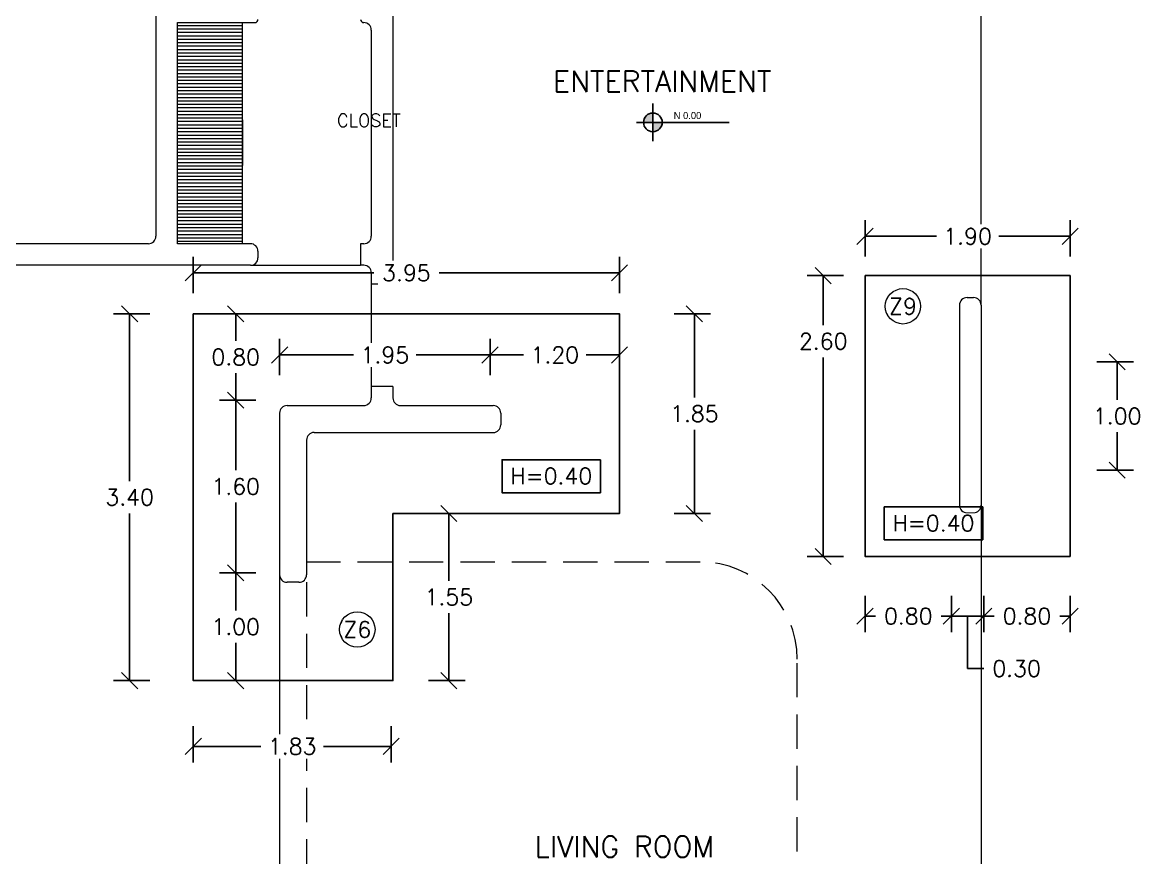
# Model space of a CAD drawing. Header units: metres. Extents: x -25 to 234, y -25 to 53.
# Drawn here: x 105.7 to 116.1, y 38.45 to 46.2 of the extents above; entities that cross this region are included whole.
import ezdxf

# ---------------------------------------------------------------- set-up
doc = ezdxf.new("R2010")
doc.units = ezdxf.units.M
doc.header["$LTSCALE"] = 0.1
doc.header["$MEASUREMENT"] = 0
doc.header["$PDMODE"] = 66
doc.linetypes.add('CONTINUA', pattern=[0])
doc.linetypes.add('HIDDEN2', pattern=[4.7625, 3.175, -1.5875])
for name, color, linetype, lineweight in [('0-S-GRID-IDEN', 1, 'Continuous', 9), ('A-WALL', 7, 'Continuous', 5), ('closets', 253, 'Continuous', 0), ('piso', 253, 'Continuous', 0), ('puertas', 42, 'Continuous', 0)]:
    doc.layers.add(name, color=color, linetype=linetype, lineweight=lineweight)
for name, color, linetype in [('001-DIMTEXTO', 4, 'Continuous'), ('DIMENSIONES', 7, 'Continuous'), ('DIMTEXTO', 4, 'Continuous'), ('TEXTOS', 4, 'Continuous'), ('ZAPATAS', 6, 'Continuous')]:
    doc.layers.add(name, color=color, linetype=linetype)
doc.layers.add('Techos 1', color=7, linetype='HIDDEN2', lineweight=9, true_color=0x42391a)
doc.styles.add('ESC100-2mm', font='arial.ttf', dxfattribs={"height": 0.15})
doc.styles.add('SMPLEX', font='simplex.shx')
doc.styles.get("Standard").update_dxf_attribs({"font": 'arial.ttf'})
doc.dimstyles.new('DIM-75', dxfattribs={"dimscale": 0.75, "dimtxt": 0.2, "dimasz": 0.2, "dimexe": 0.2, "dimexo": 0.2, "dimgap": 0.1, "dimtad": 0, "dimtih": 1, "dimtoh": 1, "dimzin": 0, "dimdsep": 46, "dimtxsty": 'SMPLEX', "dimblk1": 'OBLIQUE', "dimblk2": 'OBLIQUE', "dimsah": 1, "dimcen": 0.2, "dimclrd": 4, "dimclre": 4, "dimclrt": 4, "dimadec": 0, "dimazin": 0, "dimtfac": 1, "dimtmove": 1, "dimatfit": 3, "dimldrblk": 'OPEN30', "dimfxl": 0.25, "dimfxlon": 1, "dimtfill": 1, "dimtolj": 1, "dimtzin": 0, "dimarcsym": 0})

# ---------------------------------------------------------------- blocks, each defined once
blk = doc.blocks.new('PL MUEBLES 1N NASAS 09')
at = {"layer": 'closets', "transparency": 33554687}
h = blk.add_hatch(dxfattribs=at)
h.set_pattern_fill('LINE', color=4, scale=0.01, angle=180)
h.set_pattern_definition([(180, (-274.71132, -2770.976447), (-4e-18, -0.03175), [])])
h.paths.add_polyline_path([(61.438, 50.698), (61.435, 48.648), (62.035, 48.648), (62.035, 50.698)])
at = {"layer": 'TEXTOS', "transparency": 33554534}
h = blk.add_hatch(color=4, dxfattribs=at)
h.dxf.hatch_style = 1
h.paths.add_polyline_path([(65.839, 49.86, 0.414214), (65.753, 49.773), (65.839, 49.773)])
h.paths.add_polyline_path([(65.926, 49.773), (65.839, 49.773), (65.839, 49.687, 0.414214)])
at = {"layer": 'A-WALL', "color": 4}
for p, q in [((61.234, 52.678), (61.234, 48.718)), ((63.43, 52.678), (63.43, 48.273)), ((61.433, 50.698), (62.15, 50.698)), ((61.433, 48.648), (61.433, 50.698)), ((63.16, 50.698), (63.16, 50.698)), ((63.23, 50.628), (63.23, 48.718)), ((61.164, 48.648), (58.347, 48.648)), ((62.11, 48.648), (61.433, 48.648)), ((63.16, 48.648), (63.13, 48.648)), ((63.13, 48.648), (63.13, 48.448)), ((62.18, 48.578), (62.18, 48.518)), ((62.11, 48.448), (58.347, 48.448)), ((63.16, 48.448), (63.13, 48.448)), ((63.23, 48.378), (63.23, 48.273)), ((63.43, 48.273), (63.23, 48.273)), ((68.75, 48.148), (68.81, 48.148)), ((68.68, 48.078), (68.68, 46.224)), ((68.88, 48.078), (68.88, 46.898)), ((63.23, 47.323), (63.23, 47.218)), ((63.43, 47.323), (63.23, 47.323)), ((63.43, 47.323), (63.43, 47.218)), ((62.45, 47.148), (63.16, 47.148)), ((63.5, 47.148), (64.36, 47.148)), ((62.38, 47.078), (62.38, 45.579)), ((64.43, 47.078), (64.43, 46.968)), ((62.7, 46.898), (64.36, 46.898)), ((68.88, 46.898), (68.88, 46.224)), ((62.63, 46.828), (62.63, 45.579)), ((62.56, 45.509), (62.45, 45.509))]:
    blk.add_line(p, q, dxfattribs=at)
at = {"layer": 'A-WALL', "color": 4, "transparency": 33554684}
blk.add_line((68.75, 46.154), (68.81, 46.154), dxfattribs=at)
at = {"layer": 'A-WALL', "color": 4}
for centre, radius, start, end in [((62.15, 50.728), 0.03, 270, 0), ((63.16, 50.728), 0.03, 180, 270), ((63.16, 50.628), 0.07, 0, 90), ((61.164, 48.718), 0.07, 270, 0), ((63.16, 48.718), 0.07, 270, 0), ((62.11, 48.578), 0.07, 0, 90), ((62.11, 48.518), 0.07, 270, 0), ((63.16, 48.378), 0.07, 0, 90), ((68.75, 48.078), 0.07, 90, 180), ((68.81, 48.078), 0.07, 0, 90), ((62.45, 47.078), 0.07, 90, 180), ((63.16, 47.218), 0.07, 270, 360), ((63.5, 47.218), 0.07, 180, 270), ((64.36, 47.078), 0.07, 0, 90), ((64.36, 46.968), 0.07, 270, 0), ((62.7, 46.828), 0.07, 90, 180), ((68.75, 46.224), 0.07, 180, 270), ((68.81, 46.224), 0.07, 270, 0), ((62.45, 45.579), 0.07, 180, 270), ((62.56, 45.579), 0.07, 270, 0)]:
    blk.add_arc(centre, radius, start, end, dxfattribs=at)
at = {"layer": 'closets', "color": 4, "transparency": 33554687}
blk.add_line((62.035, 48.648), (62.035, 50.698), dxfattribs=at)
at = {"layer": 'piso', "color": 4, "transparency": 33554687}
blk.add_line((68.88, 48.078), (68.88, 51.818), dxfattribs=at)
at = {"layer": 'piso', "color": 4}
for p, q in [((62.11, 48.448), (63.13, 48.448)), ((63.23, 48.273), (63.23, 47.323)), ((68.88, 46.224), (68.88, 39.754)), ((62.38, 45.579), (62.38, 40.339))]:
    blk.add_line(p, q, dxfattribs=at)
at = {"layer": 'puertas', "color": 4}
blk.add_line((62.035, 49.798), (62.035, 49.373), dxfattribs=at)
at = {"layer": 'Techos 1', "color": 4}
for p, q in [((62.627, 45.698), (66.277, 45.698)), ((62.63, 45.509), (62.63, 40.409)), ((67.177, 41.109), (67.177, 44.798))]:
    blk.add_line(p, q, dxfattribs=at)
blk.add_arc((66.277, 44.798), 0.9, 360, 90, dxfattribs=at)
at = {"layer": 'TEXTOS', "color": 4}
for p, q in [((65.839, 49.947), (65.839, 49.599)), ((65.686, 49.773), (66.546, 49.773))]:
    blk.add_line(p, q, dxfattribs=at)
blk.add_circle((65.839, 49.773), 0.0865, dxfattribs=at)
at = {"layer": 'TEXTOS', "color": 4, "width": 3.40488}
for s, insert, char_height, attachment_point in [('{\\Fromans|c0; ENTERTAINMENT}', (64.78, 50.055), 0.195, 7), ('{\\Fromans|c0;\\H0.8x;CLOSET\\H1.25x; }', (63.503, 49.731), 0.15, 9), ('{\\Fromans|c0; LIVING ROOM}', (64.609, 42.961), 0.195, 7)]:
    blk.add_mtext(s, dxfattribs=dict(at, insert=insert, char_height=char_height, attachment_point=attachment_point))
at = {"layer": 'TEXTOS', "color": 4, "insert": (66.032, 49.869), "char_height": 0.065, "attachment_point": 1, "style": 'ESC100-2mm'}
blk.add_mtext_dynamic_manual_height_columns('{\\Ftxt|c0;N 0.00}', width=2.21694, gutter_width=0.5, heights=[0], dxfattribs=at)
blk = doc.blocks.new('_Oblique')
at = {"color": 0, "linetype": 'ByBlock', "lineweight": -2}
blk.add_line((-0.5, -0.5), (0.5, 0.5), dxfattribs=at)
blk = doc.blocks.new('*D990')
at = {"layer": 'Defpoints', "color": 0, "linetype": 'CONTINUA', "transparency": 16777216}
for p in [(122.024, -7.401), (123.26, -7.401), (122.024, -8.405)]:
    blk.add_point(p, dxfattribs=at)
at = {"layer": 'DIMENSIONES', "color": 4, "linetype": 'CONTINUA', "lineweight": -2, "transparency": 16777216}
for p, q in [((123.073, -7.401), (123.41, -7.401)), ((123.26, -7.401), (123.26, -7.753)), ((123.26, -8.405), (123.26, -8.053)), ((123.073, -8.405), (123.41, -8.405))]:
    blk.add_line(p, q, dxfattribs=at)
at = {"layer": 'DIMENSIONES', "color": 4, "linetype": 'CONTINUA', "lineweight": -2, "transparency": 16777216, "xscale": 0.15, "yscale": 0.15, "zscale": 0.15}
for p, rotation in [((123.26, -7.401), 90), ((123.26, -8.405), 270)]:
    blk.add_blockref('_Oblique', p, dxfattribs=dict(at, rotation=rotation))
at = {"layer": 'DIMENSIONES', "color": 4, "linetype": 'CONTINUA', "transparency": 16777216, "insert": (123.26, -7.903), "char_height": 0.15, "attachment_point": 5, "style": 'SMPLEX', "bg_fill": 3, "box_fill_scale": 1.25, "bg_fill_color": 256, "bg_fill_true_color": 13158600, "bg_fill_transparency": 0}
blk.add_mtext('\\A1;1.00', dxfattribs=at)
blk = doc.blocks.new('_Open30')
at = {"layer": 'DIMTEXTO', "color": 0, "lineweight": -2}
for p, q in [((-1, 0.268), (0, 0)), ((0, 0), (-1, -0.268)), ((0, 0), (-1, 0))]:
    blk.add_line(p, q, dxfattribs=at)
blk = doc.blocks.new('*D838')
at = {"layer": 'Defpoints', "color": 0, "linetype": 'CONTINUA', "transparency": 16777216}
for p in [(114.109, -6.956), (114.699, -6.956), (114.699, -10.356)]:
    blk.add_point(p, dxfattribs=at)
at = {"layer": 'DIMENSIONES', "color": 4, "linetype": 'CONTINUA', "lineweight": -2, "transparency": 16777216}
for p, q in [((114.296, -6.956), (113.959, -6.956)), ((114.109, -6.956), (114.109, -8.506)), ((114.109, -10.356), (114.109, -8.806)), ((114.296, -10.356), (113.959, -10.356))]:
    blk.add_line(p, q, dxfattribs=at)
at = {"layer": 'DIMENSIONES', "color": 4, "linetype": 'CONTINUA', "lineweight": -2, "transparency": 16777216, "xscale": 0.15, "yscale": 0.15, "zscale": 0.15}
for p, rotation in [((114.109, -6.956), 90), ((114.109, -10.356), 270)]:
    blk.add_blockref('_Oblique', p, dxfattribs=dict(at, rotation=rotation))
at = {"layer": 'DIMENSIONES', "color": 4, "linetype": 'CONTINUA', "transparency": 16777216, "insert": (114.109, -8.656), "char_height": 0.15, "attachment_point": 5, "style": 'SMPLEX', "bg_fill": 3, "box_fill_scale": 1.25, "bg_fill_color": 256, "bg_fill_true_color": 13158600, "bg_fill_transparency": 0}
blk.add_mtext('\\A1;3.40', dxfattribs=at)
blk = doc.blocks.new('*D839')
at = {"layer": 'Defpoints', "color": 0, "linetype": 'CONTINUA', "transparency": 16777216}
for p in [(115.092, -7.756), (115.499, -7.756), (115.499, -9.356)]:
    blk.add_point(p, dxfattribs=at)
at = {"layer": 'DIMENSIONES', "color": 4, "linetype": 'CONTINUA', "lineweight": -2, "transparency": 16777216}
for p, q in [((115.279, -7.756), (114.942, -7.756)), ((115.092, -7.756), (115.092, -8.406)), ((115.092, -9.356), (115.092, -8.706)), ((115.279, -9.356), (114.942, -9.356))]:
    blk.add_line(p, q, dxfattribs=at)
at = {"layer": 'DIMENSIONES', "color": 4, "linetype": 'CONTINUA', "lineweight": -2, "transparency": 16777216, "xscale": 0.15, "yscale": 0.15, "zscale": 0.15}
for p, rotation in [((115.092, -7.756), 90), ((115.092, -9.356), 270)]:
    blk.add_blockref('_Oblique', p, dxfattribs=dict(at, rotation=rotation))
at = {"layer": 'DIMENSIONES', "color": 4, "linetype": 'CONTINUA', "transparency": 16777216, "insert": (115.092, -8.556), "char_height": 0.15, "attachment_point": 5, "style": 'SMPLEX', "bg_fill": 3, "box_fill_scale": 1.25, "bg_fill_color": 256, "bg_fill_true_color": 13158600, "bg_fill_transparency": 0}
blk.add_mtext('\\A1;1.60', dxfattribs=at)
blk = doc.blocks.new('*D840')
at = {"layer": 'Defpoints', "color": 0, "linetype": 'CONTINUA', "transparency": 16777216}
for p in [(114.699, -10.356), (116.532, -10.356), (116.532, -10.966)]:
    blk.add_point(p, dxfattribs=at)
at = {"layer": 'DIMENSIONES', "color": 4, "linetype": 'CONTINUA', "lineweight": -2, "transparency": 16777216}
for p, q in [((114.699, -10.779), (114.699, -11.116)), ((116.532, -10.779), (116.532, -11.116)), ((114.699, -10.966), (115.326, -10.966)), ((116.532, -10.966), (115.905, -10.966))]:
    blk.add_line(p, q, dxfattribs=at)
at = {"layer": 'DIMENSIONES', "color": 4, "linetype": 'CONTINUA', "lineweight": -2, "transparency": 16777216, "xscale": 0.15, "yscale": 0.15, "zscale": 0.15, "rotation": 180}
blk.add_blockref('_Oblique', (114.699, -10.966), dxfattribs=at)
at = {"layer": 'DIMENSIONES', "color": 4, "linetype": 'CONTINUA', "lineweight": -2, "transparency": 16777216, "xscale": 0.15, "yscale": 0.15, "zscale": 0.15}
blk.add_blockref('_Oblique', (116.532, -10.966), dxfattribs=at)
at = {"layer": 'DIMENSIONES', "color": 4, "linetype": 'CONTINUA', "transparency": 16777216, "insert": (115.615, -10.966), "char_height": 0.15, "attachment_point": 5, "style": 'SMPLEX', "bg_fill": 3, "box_fill_scale": 1.25, "bg_fill_color": 256, "bg_fill_true_color": 13158600, "bg_fill_transparency": 0}
blk.add_mtext('\\A1;1.83', dxfattribs=at)
blk = doc.blocks.new('*D841')
at = {"layer": 'Defpoints', "color": 0, "linetype": 'CONTINUA', "transparency": 16777216}
for p in [(116.532, -8.806), (117.067, -8.806), (116.532, -10.356)]:
    blk.add_point(p, dxfattribs=at)
at = {"layer": 'DIMENSIONES', "color": 4, "linetype": 'CONTINUA', "lineweight": -2, "transparency": 16777216}
for p, q in [((116.88, -8.806), (117.217, -8.806)), ((117.067, -8.806), (117.067, -9.431)), ((117.067, -10.356), (117.067, -9.731)), ((116.88, -10.356), (117.217, -10.356))]:
    blk.add_line(p, q, dxfattribs=at)
at = {"layer": 'DIMENSIONES', "color": 4, "linetype": 'CONTINUA', "lineweight": -2, "transparency": 16777216, "xscale": 0.15, "yscale": 0.15, "zscale": 0.15}
for p, rotation in [((117.067, -8.806), 90), ((117.067, -10.356), 270)]:
    blk.add_blockref('_Oblique', p, dxfattribs=dict(at, rotation=rotation))
at = {"layer": 'DIMENSIONES', "color": 4, "linetype": 'CONTINUA', "transparency": 16777216, "insert": (117.067, -9.581), "char_height": 0.15, "attachment_point": 5, "style": 'SMPLEX', "bg_fill": 3, "box_fill_scale": 1.25, "bg_fill_color": 256, "bg_fill_true_color": 13158600, "bg_fill_transparency": 0}
blk.add_mtext('\\A1;1.55', dxfattribs=at)
blk = doc.blocks.new('*D842')
at = {"layer": 'Defpoints', "color": 0, "linetype": 'CONTINUA', "transparency": 16777216}
for p in [(118.649, -6.576), (114.699, -6.956), (118.649, -6.956)]:
    blk.add_point(p, dxfattribs=at)
at = {"layer": 'DIMENSIONES', "color": 4, "linetype": 'CONTINUA', "lineweight": -2, "transparency": 16777216}
for p, q in [((114.699, -6.763), (114.699, -6.426)), ((118.649, -6.763), (118.649, -6.426)), ((114.699, -6.576), (116.371, -6.576)), ((118.649, -6.576), (116.978, -6.576))]:
    blk.add_line(p, q, dxfattribs=at)
at = {"layer": 'DIMENSIONES', "color": 4, "linetype": 'CONTINUA', "lineweight": -2, "transparency": 16777216, "xscale": 0.15, "yscale": 0.15, "zscale": 0.15, "rotation": 180}
blk.add_blockref('_Oblique', (114.699, -6.576), dxfattribs=at)
at = {"layer": 'DIMENSIONES', "color": 4, "linetype": 'CONTINUA', "lineweight": -2, "transparency": 16777216, "xscale": 0.15, "yscale": 0.15, "zscale": 0.15}
blk.add_blockref('_Oblique', (118.649, -6.576), dxfattribs=at)
at = {"layer": 'DIMENSIONES', "color": 4, "linetype": 'CONTINUA', "transparency": 16777216, "insert": (116.674, -6.576), "char_height": 0.15, "attachment_point": 5, "style": 'SMPLEX', "bg_fill": 3, "box_fill_scale": 1.25, "bg_fill_color": 256, "bg_fill_true_color": 13158600, "bg_fill_transparency": 0}
blk.add_mtext('\\A1;3.95', dxfattribs=at)
blk = doc.blocks.new('*D843')
at = {"layer": 'Defpoints', "color": 0, "linetype": 'CONTINUA', "transparency": 16777216}
for p in [(118.649, -6.956), (119.342, -6.956), (118.649, -8.806)]:
    blk.add_point(p, dxfattribs=at)
at = {"layer": 'DIMENSIONES', "color": 4, "linetype": 'CONTINUA', "lineweight": -2, "transparency": 16777216}
for p, q in [((119.155, -6.956), (119.492, -6.956)), ((119.342, -6.956), (119.342, -7.731)), ((119.342, -8.806), (119.342, -8.031)), ((119.155, -8.806), (119.492, -8.806))]:
    blk.add_line(p, q, dxfattribs=at)
at = {"layer": 'DIMENSIONES', "color": 4, "linetype": 'CONTINUA', "lineweight": -2, "transparency": 16777216, "xscale": 0.15, "yscale": 0.15, "zscale": 0.15}
for p, rotation in [((119.342, -6.956), 90), ((119.342, -8.806), 270)]:
    blk.add_blockref('_Oblique', p, dxfattribs=dict(at, rotation=rotation))
at = {"layer": 'DIMENSIONES', "color": 4, "linetype": 'CONTINUA', "transparency": 16777216, "insert": (119.342, -7.881), "char_height": 0.15, "attachment_point": 5, "style": 'SMPLEX', "bg_fill": 3, "box_fill_scale": 1.25, "bg_fill_color": 256, "bg_fill_true_color": 13158600, "bg_fill_transparency": 0}
blk.add_mtext('\\A1;1.85', dxfattribs=at)
blk = doc.blocks.new('*D844')
at = {"layer": 'Defpoints', "color": 0, "linetype": 'CONTINUA', "transparency": 16777216}
for p in [(122.824, -6.237), (120.924, -6.601), (122.824, -6.601)]:
    blk.add_point(p, dxfattribs=at)
at = {"layer": 'DIMENSIONES', "color": 4, "linetype": 'CONTINUA', "lineweight": -2, "transparency": 16777216}
for p, q in [((120.924, -6.424), (120.924, -6.087)), ((122.824, -6.424), (122.824, -6.087)), ((120.924, -6.237), (121.585, -6.237)), ((122.824, -6.237), (122.163, -6.237))]:
    blk.add_line(p, q, dxfattribs=at)
at = {"layer": 'DIMENSIONES', "color": 4, "linetype": 'CONTINUA', "lineweight": -2, "transparency": 16777216, "xscale": 0.15, "yscale": 0.15, "zscale": 0.15, "rotation": 180}
blk.add_blockref('_Oblique', (120.924, -6.237), dxfattribs=at)
at = {"layer": 'DIMENSIONES', "color": 4, "linetype": 'CONTINUA', "lineweight": -2, "transparency": 16777216, "xscale": 0.15, "yscale": 0.15, "zscale": 0.15}
blk.add_blockref('_Oblique', (122.824, -6.237), dxfattribs=at)
at = {"layer": 'DIMENSIONES', "color": 4, "linetype": 'CONTINUA', "transparency": 16777216, "insert": (121.874, -6.237), "char_height": 0.15, "attachment_point": 5, "style": 'SMPLEX', "bg_fill": 3, "box_fill_scale": 1.25, "bg_fill_color": 256, "bg_fill_true_color": 13158600, "bg_fill_transparency": 0}
blk.add_mtext('\\A1;1.90', dxfattribs=at)
blk = doc.blocks.new('*D845')
at = {"layer": 'Defpoints', "color": 0, "linetype": 'CONTINUA', "transparency": 16777216}
for p in [(120.924, -6.601), (120.536, -9.205), (120.924, -9.205)]:
    blk.add_point(p, dxfattribs=at)
at = {"layer": 'DIMENSIONES', "color": 4, "linetype": 'CONTINUA', "lineweight": -2, "transparency": 16777216}
for p, q in [((120.724, -6.601), (120.386, -6.601)), ((120.536, -6.601), (120.536, -7.06)), ((120.536, -9.205), (120.536, -7.36)), ((120.724, -9.205), (120.386, -9.205))]:
    blk.add_line(p, q, dxfattribs=at)
at = {"layer": 'DIMENSIONES', "color": 4, "linetype": 'CONTINUA', "lineweight": -2, "transparency": 16777216, "xscale": 0.15, "yscale": 0.15, "zscale": 0.15}
for p, rotation in [((120.536, -6.601), 90), ((120.536, -9.205), 270)]:
    blk.add_blockref('_Oblique', p, dxfattribs=dict(at, rotation=rotation))
at = {"layer": 'DIMENSIONES', "color": 4, "linetype": 'CONTINUA', "transparency": 16777216, "insert": (120.536, -7.21), "char_height": 0.15, "attachment_point": 5, "style": 'SMPLEX', "bg_fill": 3, "box_fill_scale": 1.25, "bg_fill_color": 256, "bg_fill_true_color": 13158600, "bg_fill_transparency": 0}
blk.add_mtext('\\A1;2.60', dxfattribs=at)
blk = doc.blocks.new('*D904')
at = {"layer": 'Defpoints', "color": 0, "linetype": 'CONTINUA', "transparency": 16777216}
for p in [(115.499, -9.356), (115.092, -10.356), (115.499, -10.356)]:
    blk.add_point(p, dxfattribs=at)
at = {"layer": 'DIMENSIONES', "color": 4, "linetype": 'CONTINUA', "lineweight": -2, "transparency": 16777216}
for p, q in [((115.279, -9.356), (114.942, -9.356)), ((115.092, -9.356), (115.092, -9.706)), ((115.092, -10.356), (115.092, -10.006)), ((115.279, -10.356), (114.942, -10.356))]:
    blk.add_line(p, q, dxfattribs=at)
at = {"layer": 'DIMENSIONES', "color": 4, "linetype": 'CONTINUA', "lineweight": -2, "transparency": 16777216, "xscale": 0.15, "yscale": 0.15, "zscale": 0.15}
for p, rotation in [((115.092, -9.356), 90), ((115.092, -10.356), 270)]:
    blk.add_blockref('_Oblique', p, dxfattribs=dict(at, rotation=rotation))
at = {"layer": 'DIMENSIONES', "color": 4, "linetype": 'CONTINUA', "transparency": 16777216, "insert": (115.092, -9.856), "char_height": 0.15, "attachment_point": 5, "style": 'SMPLEX', "bg_fill": 3, "box_fill_scale": 1.25, "bg_fill_color": 256, "bg_fill_true_color": 13158600, "bg_fill_transparency": 0}
blk.add_mtext('\\A1;1.00', dxfattribs=at)
blk = doc.blocks.new('*D905')
at = {"layer": 'Defpoints', "color": 0, "linetype": 'CONTINUA', "transparency": 16777216}
for p in [(115.092, -6.956), (115.499, -6.956), (115.499, -7.756)]:
    blk.add_point(p, dxfattribs=at)
at = {"layer": 'DIMENSIONES', "color": 4, "linetype": 'CONTINUA', "lineweight": -2, "transparency": 16777216}
for p, q in [((115.279, -6.956), (114.942, -6.956)), ((115.092, -6.956), (115.092, -7.206)), ((115.092, -7.756), (115.092, -7.506)), ((115.279, -7.756), (114.942, -7.756))]:
    blk.add_line(p, q, dxfattribs=at)
at = {"layer": 'DIMENSIONES', "color": 4, "linetype": 'CONTINUA', "lineweight": -2, "transparency": 16777216, "xscale": 0.15, "yscale": 0.15, "zscale": 0.15}
for p, rotation in [((115.092, -6.956), 90), ((115.092, -7.756), 270)]:
    blk.add_blockref('_Oblique', p, dxfattribs=dict(at, rotation=rotation))
at = {"layer": 'DIMENSIONES', "color": 4, "linetype": 'CONTINUA', "transparency": 16777216, "insert": (115.092, -7.356), "char_height": 0.15, "attachment_point": 5, "style": 'SMPLEX', "bg_fill": 3, "box_fill_scale": 1.25, "bg_fill_color": 256, "bg_fill_true_color": 13158600, "bg_fill_transparency": 0}
blk.add_mtext('\\A1;0.80', dxfattribs=at)
blk = doc.blocks.new('*D906')
at = {"layer": 'Defpoints', "color": 0, "linetype": 'CONTINUA', "transparency": 16777216}
for p in [(118.649, -7.337), (117.449, -7.756), (118.649, -7.756)]:
    blk.add_point(p, dxfattribs=at)
at = {"layer": 'DIMENSIONES', "color": 4, "linetype": 'CONTINUA', "lineweight": -2, "transparency": 16777216}
for p, q in [((117.449, -7.524), (117.449, -7.187)), ((118.649, -7.524), (118.649, -7.187)), ((117.449, -7.337), (117.76, -7.337)), ((118.649, -7.337), (118.338, -7.337))]:
    blk.add_line(p, q, dxfattribs=at)
at = {"layer": 'DIMENSIONES', "color": 4, "linetype": 'CONTINUA', "lineweight": -2, "transparency": 16777216, "xscale": 0.15, "yscale": 0.15, "zscale": 0.15, "rotation": 180}
blk.add_blockref('_Oblique', (117.449, -7.337), dxfattribs=at)
at = {"layer": 'DIMENSIONES', "color": 4, "linetype": 'CONTINUA', "lineweight": -2, "transparency": 16777216, "xscale": 0.15, "yscale": 0.15, "zscale": 0.15}
blk.add_blockref('_Oblique', (118.649, -7.337), dxfattribs=at)
at = {"layer": 'DIMENSIONES', "color": 4, "linetype": 'CONTINUA', "transparency": 16777216, "insert": (118.049, -7.337), "char_height": 0.15, "attachment_point": 5, "style": 'SMPLEX', "bg_fill": 3, "box_fill_scale": 1.25, "bg_fill_color": 256, "bg_fill_true_color": 13158600, "bg_fill_transparency": 0}
blk.add_mtext('\\A1;1.20', dxfattribs=at)
blk = doc.blocks.new('*D1003')
at = {"layer": 'Defpoints', "color": 0, "linetype": 'CONTINUA', "transparency": 16777216}
for p in [(117.449, -7.337), (115.499, -7.756), (117.449, -7.756)]:
    blk.add_point(p, dxfattribs=at)
at = {"layer": 'DIMENSIONES', "color": 4, "linetype": 'CONTINUA', "lineweight": -2, "transparency": 16777216}
for p, q in [((115.499, -7.524), (115.499, -7.187)), ((117.449, -7.524), (117.449, -7.187)), ((115.499, -7.337), (116.185, -7.337)), ((117.449, -7.337), (116.763, -7.337))]:
    blk.add_line(p, q, dxfattribs=at)
at = {"layer": 'DIMENSIONES', "color": 4, "linetype": 'CONTINUA', "lineweight": -2, "transparency": 16777216, "xscale": 0.15, "yscale": 0.15, "zscale": 0.15, "rotation": 180}
blk.add_blockref('_Oblique', (115.499, -7.337), dxfattribs=at)
at = {"layer": 'DIMENSIONES', "color": 4, "linetype": 'CONTINUA', "lineweight": -2, "transparency": 16777216, "xscale": 0.15, "yscale": 0.15, "zscale": 0.15}
blk.add_blockref('_Oblique', (117.449, -7.337), dxfattribs=at)
at = {"layer": 'DIMENSIONES', "color": 4, "linetype": 'CONTINUA', "transparency": 16777216, "insert": (116.474, -7.337), "char_height": 0.15, "attachment_point": 5, "style": 'SMPLEX', "bg_fill": 3, "box_fill_scale": 1.25, "bg_fill_color": 256, "bg_fill_true_color": 13158600, "bg_fill_transparency": 0}
blk.add_mtext('\\A1;1.95', dxfattribs=at)
blk = doc.blocks.new('*D987')
at = {"layer": 'Defpoints', "color": 0, "linetype": 'CONTINUA', "transparency": 16777216}
for p in [(121.724, -8.405), (122.024, -8.405), (122.024, -9.758)]:
    blk.add_point(p, dxfattribs=at)
at = {"layer": 'DIMENSIONES', "color": 4, "linetype": 'CONTINUA', "lineweight": -2, "transparency": 16777216}
for p, q in [((121.724, -9.57), (121.724, -9.908)), ((122.024, -9.57), (122.024, -9.908)), ((121.724, -9.758), (122.024, -9.758)), ((121.874, -9.758), (121.874, -10.245)), ((121.874, -10.245), (122.024, -10.245))]:
    blk.add_line(p, q, dxfattribs=at)
at = {"layer": 'DIMENSIONES', "color": 4, "linetype": 'CONTINUA', "lineweight": -2, "transparency": 16777216, "xscale": 0.15, "yscale": 0.15, "zscale": 0.15, "rotation": 180}
blk.add_blockref('_Oblique', (121.724, -9.758), dxfattribs=at)
at = {"layer": 'DIMENSIONES', "color": 4, "linetype": 'CONTINUA', "lineweight": -2, "transparency": 16777216, "xscale": 0.15, "yscale": 0.15, "zscale": 0.15}
blk.add_blockref('_Oblique', (122.024, -9.758), dxfattribs=at)
at = {"layer": 'DIMENSIONES', "color": 4, "linetype": 'CONTINUA', "transparency": 16777216, "insert": (122.328, -10.245), "char_height": 0.15, "attachment_point": 5, "style": 'SMPLEX', "bg_fill": 3, "box_fill_scale": 1.25, "bg_fill_color": 256, "bg_fill_true_color": 13158600, "bg_fill_transparency": 0}
blk.add_mtext('\\A1;0.30', dxfattribs=at)
blk = doc.blocks.new('*D988')
at = {"layer": 'Defpoints', "color": 0, "linetype": 'CONTINUA', "transparency": 16777216}
for p in [(122.024, -8.405), (122.824, -8.405), (122.824, -9.758)]:
    blk.add_point(p, dxfattribs=at)
at = {"layer": 'DIMENSIONES', "color": 4, "linetype": 'CONTINUA', "lineweight": -2, "transparency": 16777216}
for p, q in [((122.024, -9.57), (122.024, -9.908)), ((122.824, -9.57), (122.824, -9.908)), ((122.024, -9.758), (122.121, -9.758)), ((122.824, -9.758), (122.728, -9.758))]:
    blk.add_line(p, q, dxfattribs=at)
at = {"layer": 'DIMENSIONES', "color": 4, "linetype": 'CONTINUA', "lineweight": -2, "transparency": 16777216, "xscale": 0.15, "yscale": 0.15, "zscale": 0.15, "rotation": 180}
blk.add_blockref('_Oblique', (122.024, -9.758), dxfattribs=at)
at = {"layer": 'DIMENSIONES', "color": 4, "linetype": 'CONTINUA', "lineweight": -2, "transparency": 16777216, "xscale": 0.15, "yscale": 0.15, "zscale": 0.15}
blk.add_blockref('_Oblique', (122.824, -9.758), dxfattribs=at)
at = {"layer": 'DIMENSIONES', "color": 4, "linetype": 'CONTINUA', "transparency": 16777216, "insert": (122.424, -9.758), "char_height": 0.15, "attachment_point": 5, "style": 'SMPLEX', "bg_fill": 3, "box_fill_scale": 1.25, "bg_fill_color": 256, "bg_fill_true_color": 13158600, "bg_fill_transparency": 0}
blk.add_mtext('\\A1;0.80', dxfattribs=at)
blk = doc.blocks.new('*D989')
at = {"layer": 'Defpoints', "color": 0, "linetype": 'CONTINUA', "transparency": 16777216}
for p in [(120.924, -8.405), (121.724, -8.405), (120.924, -9.758)]:
    blk.add_point(p, dxfattribs=at)
at = {"layer": 'DIMENSIONES', "color": 4, "linetype": 'CONTINUA', "lineweight": -2, "transparency": 16777216}
for p, q in [((120.924, -9.57), (120.924, -9.908)), ((121.724, -9.57), (121.724, -9.908)), ((120.924, -9.758), (121.021, -9.758)), ((121.724, -9.758), (121.628, -9.758))]:
    blk.add_line(p, q, dxfattribs=at)
at = {"layer": 'DIMENSIONES', "color": 4, "linetype": 'CONTINUA', "lineweight": -2, "transparency": 16777216, "xscale": 0.15, "yscale": 0.15, "zscale": 0.15, "rotation": 180}
blk.add_blockref('_Oblique', (120.924, -9.758), dxfattribs=at)
at = {"layer": 'DIMENSIONES', "color": 4, "linetype": 'CONTINUA', "lineweight": -2, "transparency": 16777216, "xscale": 0.15, "yscale": 0.15, "zscale": 0.15}
blk.add_blockref('_Oblique', (121.724, -9.758), dxfattribs=at)
at = {"layer": 'DIMENSIONES', "color": 4, "linetype": 'CONTINUA', "transparency": 16777216, "insert": (121.324, -9.758), "char_height": 0.15, "attachment_point": 5, "style": 'SMPLEX', "bg_fill": 3, "box_fill_scale": 1.25, "bg_fill_color": 256, "bg_fill_true_color": 13158600, "bg_fill_transparency": 0}
blk.add_mtext('\\A1;0.80', dxfattribs=at)
blk = doc.blocks.new('A$C49d8b0bc')
at = {"layer": 'DIMTEXTO', "color": 4}
for points in [[(29.007, 15.634), (28.095, 15.634), (28.095, 15.328), (29.007, 15.328)], [(32.55, 15.197), (31.637, 15.197), (31.637, 14.892), (32.55, 14.892)]]:
    blk.add_lwpolyline(points, close=True, dxfattribs=at)
at = {"layer": 'ZAPATAS', "lineweight": 25}
for points in [[(27.084, 15.136), (27.084, 13.586), (25.234, 13.586), (25.234, 16.986), (26.784, 16.986)], [(27.084, 15.136), (29.184, 15.136), (29.184, 16.986), (25.234, 16.986), (25.234, 15.436)]]:
    blk.add_lwpolyline(points, dxfattribs=at)
at = {"layer": 'DIMENSIONES', "linetype": 'CONTINUA'}
dim = blk.add_linear_dim(base=(33.795, 16.541), p1=(32.559, 15.537), p2=(32.559, 16.541), angle=90, dimstyle='DIM-75', dxfattribs=at)
dim.commit()
dim.dimension.update_dxf_attribs({"geometry": '*D990', "text_midpoint": (33.795, 16.039), "insert": (-89.465, 23.942)})
at = {"layer": 'ZAPATAS', "lineweight": 25}
blk.add_lwpolyline([(31.459, 17.341), (33.359, 17.341), (33.359, 14.737), (31.459, 14.737)], close=True, dxfattribs=at)
at = {"layer": 'DIMTEXTO', "color": 4, "char_height": 0.15, "attachment_point": 5, "rotation": 0, "style": 'SMPLEX', "bg_fill": 3, "box_fill_scale": 1.1, "bg_fill_color": 256, "bg_fill_true_color": 13158600, "bg_fill_transparency": 0}
for s, insert in [('\\A1;H=0.40', (28.551, 15.483)), ('\\A1;Z6', (26.754, 14.06))]:
    blk.add_mtext(s, dxfattribs=dict(at, insert=insert))
at = {"layer": 'DIMENSIONES', "linetype": 'CONTINUA'}
for base, p1, p2, picture, middle in [((24.643, 16.986), (25.234, 13.586), (25.234, 16.986), '*D838', (24.643, 15.286)), ((25.627, 16.186), (26.034, 14.586), (26.034, 16.186), '*D839', (25.627, 15.386))]:
    dim = blk.add_linear_dim(base=base, p1=p1, p2=p2, angle=90, dimstyle='DIM-75', dxfattribs=at)
    dim.commit()
    dim.dimension.update_dxf_attribs({"geometry": picture, "text_midpoint": middle, "insert": (-89.465, 23.942)})
at = {"layer": '0-S-GRID-IDEN'}
blk.add_circle((26.754, 14.06), 0.164, dxfattribs=at)
at = {"layer": 'DIMTEXTO', "color": 4, "char_height": 0.15, "attachment_point": 5, "rotation": 0, "style": 'SMPLEX', "bg_fill": 3, "box_fill_scale": 1.1, "bg_fill_color": 256, "bg_fill_true_color": 13158600, "bg_fill_transparency": 0}
for s, insert in [('\\A1;Z9', (31.81, 17.056)), ('\\A1;H=0.40', (32.093, 15.046))]:
    blk.add_mtext(s, dxfattribs=dict(at, insert=insert))
at = {"layer": 'DIMENSIONES', "linetype": 'CONTINUA'}
for base, p1, p2, picture, middle in [((33.359, 17.706), (31.459, 17.341), (33.359, 17.341), '*D844', (32.409, 17.706)), ((29.184, 17.367), (25.234, 16.986), (29.184, 16.986), '*D842', (27.209, 17.367)), ((27.067, 12.976), (25.234, 13.586), (27.067, 13.586), '*D840', (26.15, 12.976))]:
    dim = blk.add_linear_dim(base=base, p1=p1, p2=p2, dimstyle='DIM-75', dxfattribs=at)
    dim.commit()
    dim.dimension.update_dxf_attribs({"geometry": picture, "text_midpoint": middle, "insert": (-89.465, 23.942)})
at = {"layer": '0-S-GRID-IDEN'}
blk.add_circle((31.81, 17.056), 0.164, dxfattribs=at)
at = {"layer": 'DIMENSIONES', "linetype": 'CONTINUA'}
dim = blk.add_linear_dim(base=(31.071, 14.737), p1=(31.459, 17.341), p2=(31.459, 14.737), angle=90, dimstyle='DIM-75', dxfattribs=at)
dim.commit()
dim.dimension.update_dxf_attribs({"geometry": '*D845', "text_midpoint": (31.071, 16.733), "dimtype": 128, "insert": (-89.465, 23.942)})
for base, p1, p2, picture, middle in [((25.627, 16.986), (26.034, 16.186), (26.034, 16.986), '*D905', (25.627, 16.586)), ((29.877, 16.986), (29.184, 15.136), (29.184, 16.986), '*D843', (29.877, 16.061)), ((27.602, 15.136), (27.067, 13.586), (27.067, 15.136), '*D841', (27.602, 14.361)), ((25.627, 13.586), (26.034, 14.586), (26.034, 13.586), '*D904', (25.627, 14.086))]:
    dim = blk.add_linear_dim(base=base, p1=p1, p2=p2, angle=90, dimstyle='DIM-75', dxfattribs=at)
    dim.commit()
    dim.dimension.update_dxf_attribs({"geometry": picture, "text_midpoint": middle, "insert": (-89.465, 23.942)})
dim = blk.add_linear_dim(base=(32.559, 14.185), p1=(32.259, 15.537), p2=(32.559, 15.537), dimstyle='DIM-75', dxfattribs=at)
dim.commit()
dim.dimension.update_dxf_attribs({"geometry": '*D987', "text_midpoint": (32.634, 13.697), "insert": (-89.465, 23.942)})
for base, p1, p2, picture, middle in [((29.184, 16.606), (27.984, 16.186), (29.184, 16.186), '*D906', (28.584, 16.606)), ((31.459, 14.185), (32.259, 15.537), (31.459, 15.537), '*D989', (31.859, 14.185)), ((33.359, 14.185), (32.559, 15.537), (33.359, 15.537), '*D988', (32.959, 14.185))]:
    dim = blk.add_linear_dim(base=base, p1=p1, p2=p2, dimstyle='DIM-75', dxfattribs=at)
    dim.commit()
    dim.dimension.update_dxf_attribs({"geometry": picture, "text_midpoint": middle, "insert": (-89.465, 23.942)})
dim = blk.add_linear_dim(base=(27.984, 16.606), p1=(26.034, 16.186), p2=(27.984, 16.186), dimstyle='DIM-75', dxfattribs=at)
dim.commit()
dim.dimension.update_dxf_attribs({"geometry": '*D1003', "text_midpoint": (27.009, 16.606), "insert": (-89.465, 23.942)})

msp = doc.modelspace()

# ---------------------------------------------------------------- block references
msp.add_blockref('PL MUEBLES 1N NASAS 09', (45.6997, -4.5024))

# ---------------------------------------------------------------- next in the draw order: block references
at = {"layer": '001-DIMTEXTO', "linetype": 'CONTINUA'}
msp.add_blockref('A$C49d8b0bc', (82.0462, 26.5092), dxfattribs=at)

doc.saveas('drawing.dxf')
